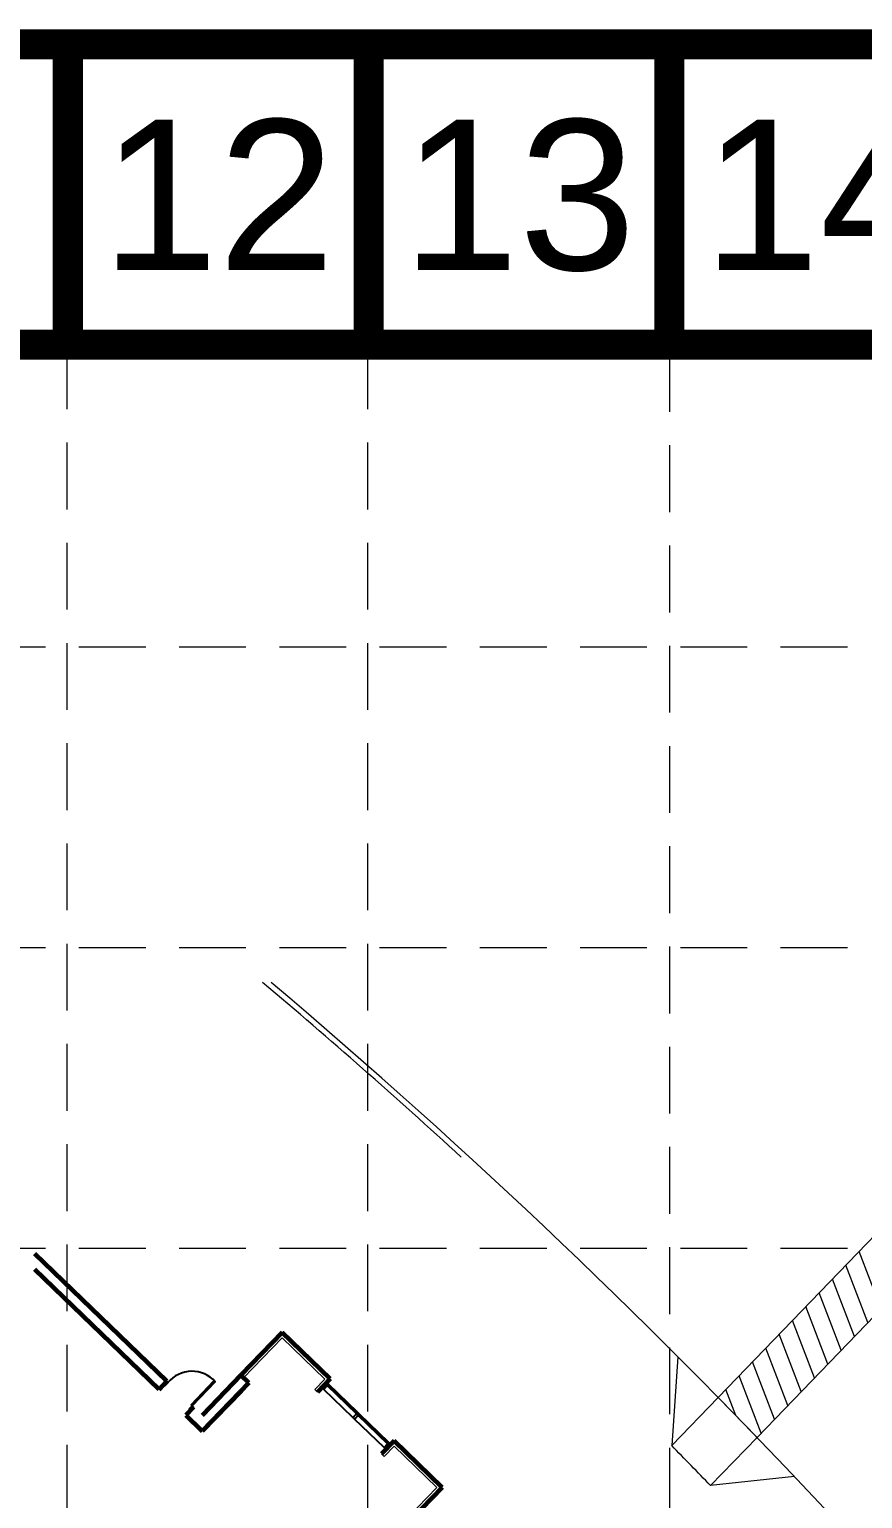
# Model space of a CAD drawing. Header units: feet. Extents: x 2597001 to 2598732, y 7017887 to 7019952.
# Drawn here: x 2597322.9 to 2597397.7, y 7018838 to 7018970 of the extents above; entities that cross this region are included whole.
import ezdxf
from ezdxf.enums import TextEntityAlignment as Align

# ---------------------------------------------------------------- set-up
doc = ezdxf.new("R2010")
doc.units = ezdxf.units.FT
doc.header["$LTSCALE"] = 30
doc.header["$MEASUREMENT"] = 0
doc.linetypes.add('HIDDEN', pattern=[0.375, 0.25, -0.125])
doc.layers.get('0').update_dxf_attribs({"linetype": 'CONTINUOUS'})
for name, color, linetype, lineweight in [('18358A-BASE-SITE$0$A-Sidewalk', 241, 'CONTINUOUS', 20), ('18358A-BASE-SITE$0$Curb', 1, 'CONTINUOUS', 9), ('18358A-BASE-SITE$0$DICKS-A-WALL-AGAP', 1, 'CONTINUOUS', 20), ('18358A-BASE-SITE$0$DICKS-A-WALL-SHELL-EXT', 1, 'CONTINUOUS', 60), ('18358A-BASE-SITE$0$DICKS-A-WALL-SHELL-INT', 1, 'CONTINUOUS', 60), ('18358A-BASE-SITE$0$PARK-STRIP', 5, 'CONTINUOUS', 0)]:
    doc.layers.add(name, color=color, linetype=linetype, lineweight=lineweight)
doc.layers.add('BASE', color=7, linetype='CONTINUOUS')
doc.layers.add('GRID', color=254, linetype='HIDDEN')
doc.styles.get("Standard").update_dxf_attribs({"font": 'ARIAL.TTF'})

msp = doc.modelspace()

# ---------------------------------------------------------------- hatches: boundary and pattern name
at = {"layer": '18358A-BASE-SITE$0$PARK-STRIP'}
h = msp.add_hatch(dxfattribs=at)
h.set_pattern_fill('ANSI31', scale=12.5, angle=66, style=0)
h.set_pattern_definition([(111.00003, (2597779.7072, 7017820.6232), (-1.4587191, -0.5599507), [])])
h.paths.add_polyline_path([(2597440.16, 7018884.4), (2597408.6, 7018884.4), (2597414.06, 7018883.04), (2597412.2, 7018875.61), (2597384.71, 7018847.13), (2597388.2, 7018843.55), (2597416.73, 7018873.1), (2597418.91, 7018881.83), (2597438.31, 7018876.99)])

# ---------------------------------------------------------------- linework, layer by layer
for p, q in [((2597349.57, 7018848.47), (2597349.14, 7018848.02)), ((2597349.31, 7018847.86), (2597349.59, 7018848.16)), ((2597349.57, 7018848.47), (2597349.58, 7018848.47)), ((2597349.57, 7018848.47), (2597349.57, 7018848.47)), ((2597349.58, 7018848.47), (2597349.58, 7018848.46)), ((2597349.58, 7018848.46), (2597349.59, 7018848.46)), ((2597349.58, 7018848.46), (2597349.58, 7018848.46)), ((2597349.59, 7018848.46), (2597349.59, 7018848.46)), ((2597349.59, 7018848.46), (2597349.74, 7018848.31)), ((2597349.59, 7018848.16), (2597349.6, 7018848.15)), ((2597352.28, 7018845.62), (2597349.6, 7018848.22)), ((2597349.6, 7018848.15), (2597349.63, 7018848.17)), ((2597352.34, 7018845.68), (2597349.65, 7018848.28)), ((2597349.72, 7018848.28), (2597349.7, 7018848.25)), ((2597349.71, 7018848.29), (2597349.74, 7018848.31)), ((2597349.71, 7018848.28), (2597349.72, 7018848.28)), ((2597349.14, 7018848.02), (2597349.15, 7018848.02)), ((2597349.14, 7018848.02), (2597349.14, 7018848.02)), ((2597349.14, 7018848.02), (2597349.14, 7018848.02)), ((2597349.15, 7018848.02), (2597349.15, 7018848.01)), ((2597349.15, 7018848.02), (2597349.15, 7018848.02)), ((2597349.15, 7018848.01), (2597349.16, 7018848.01)), ((2597349.15, 7018848.01), (2597349.15, 7018848.01)), ((2597349.16, 7018848.01), (2597349.31, 7018847.86)), ((2597351.93, 7018845.32), (2597352.22, 7018845.62)), ((2597352.08, 7018845.18), (2597352.37, 7018845.48)), ((2597352.22, 7018845.63), (2597352.23, 7018845.66)), ((2597352.22, 7018845.62), (2597352.22, 7018845.63)), ((2597352.34, 7018845.75), (2597352.3, 7018845.73)), ((2597352.34, 7018845.75), (2597352.37, 7018845.77)), ((2597352.34, 7018845.75), (2597352.34, 7018845.75)), ((2597352.52, 7018845.63), (2597352.37, 7018845.77)), ((2597352.37, 7018845.47), (2597352.38, 7018845.47)), ((2597355.07, 7018842.93), (2597352.38, 7018845.53)), ((2597352.38, 7018845.47), (2597352.41, 7018845.49)), ((2597355.13, 7018842.99), (2597352.43, 7018845.59)), ((2597352.5, 7018845.59), (2597352.48, 7018845.56)), ((2597352.49, 7018845.6), (2597352.52, 7018845.63)), ((2597352.49, 7018845.6), (2597352.5, 7018845.59)), ((2597352.08, 7018845.18), (2597351.93, 7018845.32)), ((2597354.72, 7018842.63), (2597355.01, 7018842.93)), ((2597355.32, 7018842.92), (2597354.89, 7018842.47)), ((2597355, 7018842.94), (2597355.02, 7018842.97)), ((2597355.01, 7018842.93), (2597355, 7018842.94)), ((2597355.12, 7018843.06), (2597355.09, 7018843.04)), ((2597355.13, 7018843.05), (2597355.12, 7018843.06)), ((2597355.13, 7018843.05), (2597355.16, 7018843.08)), ((2597355.31, 7018842.94), (2597355.16, 7018843.08)), ((2597355.31, 7018842.93), (2597355.31, 7018842.94)), ((2597355.31, 7018842.93), (2597355.31, 7018842.93)), ((2597355.32, 7018842.92), (2597355.32, 7018842.92)), ((2597355.32, 7018842.92), (2597355.32, 7018842.92)), ((2597354.87, 7018842.49), (2597354.72, 7018842.63)), ((2597354.87, 7018842.49), (2597354.87, 7018842.49)), ((2597354.88, 7018842.48), (2597354.87, 7018842.49)), ((2597354.88, 7018842.48), (2597354.88, 7018842.48)), ((2597354.88, 7018842.48), (2597354.88, 7018842.48)), ((2597354.89, 7018842.47), (2597354.88, 7018842.48)), ((2597354.89, 7018842.47), (2597354.89, 7018842.47)), ((2597354.89, 7018842.47), (2597354.89, 7018842.47))]:
    msp.add_line(p, q)
at = {"color": 9}
for p, q in [((2597349.16, 7018848.01), (2597349.46, 7018848.32)), ((2597349.17, 7018848.05), (2597349.46, 7018848.35)), ((2597349.17, 7018848.01), (2597349.45, 7018848.3)), ((2597349.44, 7018848.34), (2597349.2, 7018848.05)), ((2597349.31, 7018847.87), (2597349.59, 7018848.17)), ((2597349.45, 7018848.31), (2597349.47, 7018848.32)), ((2597349.45, 7018848.31), (2597349.47, 7018848.29)), ((2597349.45, 7018848.3), (2597349.47, 7018848.28)), ((2597349.46, 7018848.35), (2597349.52, 7018848.41)), ((2597349.48, 7018848.33), (2597349.46, 7018848.35)), ((2597349.46, 7018848.35), (2597349.48, 7018848.32)), ((2597349.47, 7018848.32), (2597349.46, 7018848.32)), ((2597349.46, 7018848.31), (2597349.46, 7018848.3)), ((2597349.47, 7018848.31), (2597349.46, 7018848.31)), ((2597349.46, 7018848.3), (2597349.47, 7018848.3)), ((2597349.48, 7018848.32), (2597349.47, 7018848.31)), ((2597349.47, 7018848.3), (2597349.48, 7018848.31)), ((2597349.47, 7018848.29), (2597349.48, 7018848.3)), ((2597349.48, 7018848.29), (2597349.47, 7018848.28)), ((2597349.49, 7018848.33), (2597349.48, 7018848.33)), ((2597349.48, 7018848.32), (2597349.5, 7018848.33)), ((2597349.49, 7018848.31), (2597349.48, 7018848.32)), ((2597349.48, 7018848.3), (2597349.49, 7018848.31)), ((2597349.48, 7018848.31), (2597349.48, 7018848.3)), ((2597349.52, 7018848.26), (2597349.48, 7018848.3)), ((2597349.51, 7018848.26), (2597349.48, 7018848.29)), ((2597349.5, 7018848.33), (2597349.49, 7018848.33)), ((2597349.51, 7018848.25), (2597349.51, 7018848.26)), ((2597349.51, 7018848.25), (2597349.54, 7018848.23)), ((2597349.51, 7018848.25), (2597349.51, 7018848.25)), ((2597349.51, 7018848.25), (2597349.51, 7018848.25)), ((2597349.52, 7018848.41), (2597349.54, 7018848.44)), ((2597349.55, 7018848.39), (2597349.52, 7018848.41)), ((2597349.52, 7018848.41), (2597349.54, 7018848.39)), ((2597349.52, 7018848.26), (2597349.53, 7018848.27)), ((2597349.52, 7018848.26), (2597349.54, 7018848.24)), ((2597349.52, 7018848.26), (2597349.53, 7018848.26)), ((2597349.54, 7018848.39), (2597349.53, 7018848.38)), ((2597349.53, 7018848.38), (2597349.54, 7018848.38)), ((2597349.59, 7018848.34), (2597349.53, 7018848.28)), ((2597349.59, 7018848.33), (2597349.53, 7018848.27)), ((2597349.53, 7018848.28), (2597349.53, 7018848.27)), ((2597349.53, 7018848.27), (2597349.53, 7018848.26)), ((2597349.54, 7018848.44), (2597349.55, 7018848.43)), ((2597349.54, 7018848.38), (2597349.55, 7018848.39)), ((2597349.54, 7018848.24), (2597349.55, 7018848.25)), ((2597349.54, 7018848.22), (2597349.55, 7018848.23)), ((2597349.54, 7018848.22), (2597349.54, 7018848.23)), ((2597349.54, 7018848.22), (2597349.54, 7018848.22)), ((2597349.55, 7018848.44), (2597349.57, 7018848.47)), ((2597349.55, 7018848.44), (2597349.55, 7018848.44)), ((2597349.55, 7018848.43), (2597349.55, 7018848.44)), ((2597349.55, 7018848.41), (2597349.56, 7018848.43)), ((2597349.56, 7018848.42), (2597349.55, 7018848.41)), ((2597349.56, 7018848.41), (2597349.55, 7018848.39)), ((2597349.55, 7018848.41), (2597349.55, 7018848.41)), ((2597349.55, 7018848.39), (2597349.56, 7018848.38)), ((2597349.56, 7018848.25), (2597349.55, 7018848.25)), ((2597349.56, 7018848.24), (2597349.55, 7018848.24)), ((2597349.55, 7018848.24), (2597349.59, 7018848.19)), ((2597349.55, 7018848.24), (2597349.55, 7018848.24)), ((2597349.55, 7018848.23), (2597349.58, 7018848.2)), ((2597349.56, 7018848.46), (2597349.57, 7018848.45)), ((2597349.56, 7018848.43), (2597349.59, 7018848.46)), ((2597349.57, 7018848.42), (2597349.56, 7018848.43)), ((2597349.56, 7018848.43), (2597349.57, 7018848.42)), ((2597349.56, 7018848.42), (2597349.58, 7018848.4)), ((2597349.56, 7018848.41), (2597349.56, 7018848.41)), ((2597349.56, 7018848.41), (2597349.56, 7018848.41)), ((2597349.57, 7018848.41), (2597349.56, 7018848.41)), ((2597349.56, 7018848.39), (2597349.57, 7018848.41)), ((2597349.58, 7018848.4), (2597349.56, 7018848.39)), ((2597349.56, 7018848.39), (2597349.56, 7018848.39)), ((2597349.56, 7018848.38), (2597349.56, 7018848.39)), ((2597349.56, 7018848.39), (2597349.68, 7018848.28)), ((2597349.62, 7018848.31), (2597349.56, 7018848.24)), ((2597349.62, 7018848.31), (2597349.56, 7018848.25)), ((2597349.58, 7018848.22), (2597349.56, 7018848.24)), ((2597349.57, 7018848.47), (2597349.57, 7018848.46)), ((2597349.57, 7018848.46), (2597349.57, 7018848.45)), ((2597349.57, 7018848.46), (2597349.57, 7018848.46)), ((2597349.57, 7018848.46), (2597349.58, 7018848.46)), ((2597349.57, 7018848.45), (2597349.58, 7018848.45)), ((2597349.57, 7018848.45), (2597349.58, 7018848.45)), ((2597349.57, 7018848.45), (2597349.57, 7018848.45)), ((2597349.57, 7018848.45), (2597349.57, 7018848.45)), ((2597349.57, 7018848.43), (2597349.59, 7018848.45)), ((2597349.57, 7018848.41), (2597349.59, 7018848.43)), ((2597349.57, 7018848.43), (2597349.59, 7018848.43)), ((2597349.57, 7018848.43), (2597349.57, 7018848.43)), ((2597349.58, 7018848.42), (2597349.57, 7018848.42)), ((2597349.57, 7018848.42), (2597349.58, 7018848.42)), ((2597349.57, 7018848.41), (2597349.59, 7018848.4)), ((2597349.57, 7018848.39), (2597349.59, 7018848.4)), ((2597349.61, 7018848.36), (2597349.57, 7018848.39)), ((2597349.58, 7018848.31), (2597349.57, 7018848.29)), ((2597349.57, 7018848.29), (2597349.58, 7018848.29)), ((2597349.58, 7018848.2), (2597349.57, 7018848.19)), ((2597349.59, 7018848.17), (2597349.57, 7018848.19)), ((2597349.58, 7018848.46), (2597349.58, 7018848.45)), ((2597349.58, 7018848.45), (2597349.58, 7018848.45)), ((2597349.58, 7018848.45), (2597349.58, 7018848.45)), ((2597349.58, 7018848.45), (2597349.58, 7018848.44)), ((2597349.58, 7018848.45), (2597349.59, 7018848.45)), ((2597349.58, 7018848.45), (2597349.58, 7018848.45)), ((2597349.6, 7018848.33), (2597349.58, 7018848.31)), ((2597349.59, 7018848.33), (2597349.58, 7018848.31)), ((2597349.58, 7018848.31), (2597349.58, 7018848.3)), ((2597349.59, 7018848.3), (2597349.58, 7018848.3)), ((2597349.6, 7018848.3), (2597349.58, 7018848.29)), ((2597349.58, 7018848.22), (2597349.58, 7018848.22)), ((2597349.59, 7018848.17), (2597349.58, 7018848.19)), ((2597349.58, 7018848.19), (2597349.59, 7018848.19)), ((2597349.59, 7018848.45), (2597349.73, 7018848.31)), ((2597349.59, 7018848.43), (2597349.59, 7018848.43)), ((2597349.59, 7018848.43), (2597349.59, 7018848.43)), ((2597349.6, 7018848.36), (2597349.59, 7018848.34)), ((2597349.59, 7018848.34), (2597349.6, 7018848.33)), ((2597349.59, 7018848.34), (2597349.6, 7018848.33)), ((2597349.59, 7018848.33), (2597349.59, 7018848.33)), ((2597349.59, 7018848.32), (2597349.59, 7018848.31)), ((2597349.59, 7018848.31), (2597349.59, 7018848.32)), ((2597349.6, 7018848.32), (2597349.59, 7018848.31)), ((2597349.61, 7018848.32), (2597349.59, 7018848.3)), ((2597349.59, 7018848.31), (2597349.6, 7018848.31)), ((2597349.59, 7018848.31), (2597349.59, 7018848.31)), ((2597349.59, 7018848.26), (2597349.61, 7018848.28)), ((2597349.59, 7018848.21), (2597349.66, 7018848.28)), ((2597349.59, 7018848.26), (2597349.59, 7018848.27)), ((2597349.59, 7018848.21), (2597349.59, 7018848.21)), ((2597349.6, 7018848.19), (2597349.59, 7018848.2)), ((2597349.59, 7018848.19), (2597349.59, 7018848.19)), ((2597349.59, 7018848.19), (2597349.59, 7018848.19)), ((2597349.59, 7018848.19), (2597349.6, 7018848.19)), ((2597349.59, 7018848.18), (2597349.59, 7018848.19)), ((2597349.59, 7018848.16), (2597349.61, 7018848.18)), ((2597349.59, 7018848.18), (2597349.6, 7018848.18)), ((2597349.59, 7018848.17), (2597349.6, 7018848.18)), ((2597349.59, 7018848.16), (2597349.61, 7018848.18)), ((2597349.6, 7018848.36), (2597349.6, 7018848.36)), ((2597349.64, 7018848.32), (2597349.6, 7018848.36)), ((2597349.6, 7018848.33), (2597349.6, 7018848.32)), ((2597349.6, 7018848.32), (2597349.61, 7018848.32)), ((2597349.61, 7018848.31), (2597349.6, 7018848.32)), ((2597349.6, 7018848.32), (2597349.6, 7018848.32)), ((2597349.6, 7018848.32), (2597349.6, 7018848.32)), ((2597349.6, 7018848.31), (2597349.61, 7018848.31)), ((2597349.6, 7018848.31), (2597349.6, 7018848.31)), ((2597349.6, 7018848.31), (2597349.6, 7018848.31)), ((2597349.61, 7018848.31), (2597349.6, 7018848.3)), ((2597349.61, 7018848.28), (2597349.6, 7018848.29)), ((2597349.63, 7018848.18), (2597349.6, 7018848.21)), ((2597349.61, 7018848.18), (2597349.6, 7018848.19)), ((2597349.6, 7018848.18), (2597349.6, 7018848.19)), ((2597349.6, 7018848.18), (2597349.6, 7018848.18)), ((2597349.6, 7018848.18), (2597349.6, 7018848.18)), ((2597349.6, 7018848.18), (2597349.61, 7018848.18)), ((2597349.61, 7018848.36), (2597349.64, 7018848.33)), ((2597349.61, 7018848.36), (2597349.61, 7018848.36)), ((2597349.61, 7018848.34), (2597349.61, 7018848.34)), ((2597349.61, 7018848.34), (2597349.61, 7018848.34)), ((2597349.61, 7018848.33), (2597349.61, 7018848.34)), ((2597349.61, 7018848.33), (2597349.61, 7018848.33)), ((2597349.61, 7018848.32), (2597349.62, 7018848.31)), ((2597349.61, 7018848.32), (2597349.62, 7018848.31)), ((2597349.61, 7018848.31), (2597349.62, 7018848.31)), ((2597349.61, 7018848.23), (2597349.64, 7018848.26)), ((2597352.3, 7018845.64), (2597349.61, 7018848.23)), ((2597349.64, 7018848.2), (2597349.61, 7018848.23)), ((2597349.61, 7018848.19), (2597349.61, 7018848.19)), ((2597349.62, 7018848.19), (2597349.61, 7018848.19)), ((2597349.62, 7018848.18), (2597349.61, 7018848.19)), ((2597349.62, 7018848.33), (2597349.62, 7018848.33)), ((2597349.62, 7018848.33), (2597349.62, 7018848.33)), ((2597349.62, 7018848.32), (2597349.62, 7018848.33)), ((2597349.62, 7018848.31), (2597349.64, 7018848.32)), ((2597349.62, 7018848.32), (2597349.62, 7018848.32)), ((2597349.65, 7018848.29), (2597349.62, 7018848.31)), ((2597349.62, 7018848.18), (2597349.62, 7018848.18)), ((2597349.64, 7018848.33), (2597349.64, 7018848.33)), ((2597349.64, 7018848.33), (2597349.68, 7018848.29)), ((2597352.32, 7018845.67), (2597349.64, 7018848.26)), ((2597349.64, 7018848.26), (2597349.67, 7018848.23)), ((2597349.67, 7018848.23), (2597349.64, 7018848.2)), ((2597349.64, 7018848.2), (2597349.64, 7018848.2)), ((2597349.65, 7018848.29), (2597349.65, 7018848.29)), ((2597349.66, 7018848.28), (2597349.66, 7018848.29)), ((2597349.69, 7018848.24), (2597349.66, 7018848.27)), ((2597349.68, 7018848.28), (2597349.67, 7018848.29)), ((2597349.69, 7018848.3), (2597349.68, 7018848.28)), ((2597349.68, 7018848.29), (2597349.69, 7018848.3)), ((2597349.68, 7018848.29), (2597349.68, 7018848.29)), ((2597349.68, 7018848.29), (2597349.69, 7018848.28)), ((2597349.69, 7018848.29), (2597349.68, 7018848.29)), ((2597349.69, 7018848.28), (2597349.68, 7018848.28)), ((2597349.69, 7018848.28), (2597349.68, 7018848.27)), ((2597349.7, 7018848.26), (2597349.68, 7018848.27)), ((2597349.68, 7018848.27), (2597349.68, 7018848.27)), ((2597349.69, 7018848.26), (2597349.68, 7018848.27)), ((2597349.69, 7018848.26), (2597349.68, 7018848.26)), ((2597349.7, 7018848.29), (2597349.69, 7018848.3)), ((2597349.7, 7018848.28), (2597349.69, 7018848.3)), ((2597349.69, 7018848.29), (2597349.69, 7018848.28)), ((2597349.69, 7018848.28), (2597349.69, 7018848.28)), ((2597349.69, 7018848.28), (2597349.69, 7018848.28)), ((2597349.7, 7018848.28), (2597349.69, 7018848.27)), ((2597349.69, 7018848.27), (2597349.7, 7018848.27)), ((2597349.69, 7018848.26), (2597349.69, 7018848.26)), ((2597349.7, 7018848.29), (2597349.71, 7018848.31)), ((2597349.7, 7018848.29), (2597349.71, 7018848.3)), ((2597349.7, 7018848.29), (2597349.71, 7018848.28)), ((2597349.71, 7018848.28), (2597349.7, 7018848.26)), ((2597349.7, 7018848.27), (2597349.71, 7018848.28)), ((2597349.71, 7018848.31), (2597349.71, 7018848.31)), ((2597349.71, 7018848.31), (2597349.72, 7018848.31)), ((2597349.71, 7018848.29), (2597349.72, 7018848.31)), ((2597349.71, 7018848.29), (2597349.73, 7018848.31)), ((2597349.71, 7018848.3), (2597349.71, 7018848.29)), ((2597349.71, 7018848.29), (2597349.71, 7018848.29)), ((2597349.71, 7018848.29), (2597349.71, 7018848.29)), ((2597352.37, 7018845.77), (2597349.74, 7018848.31)), ((2597349.14, 7018848.02), (2597349.17, 7018848.05)), ((2597349.14, 7018848.02), (2597349.15, 7018848.02)), ((2597349.15, 7018848.03), (2597349.16, 7018848.02)), ((2597349.15, 7018848.03), (2597349.15, 7018848.03)), ((2597349.15, 7018848.03), (2597349.16, 7018848.03)), ((2597349.15, 7018848.02), (2597349.16, 7018848.02)), ((2597349.15, 7018848.02), (2597349.15, 7018848.02)), ((2597349.16, 7018848.03), (2597349.16, 7018848.02)), ((2597349.16, 7018848.03), (2597349.16, 7018848.03)), ((2597349.16, 7018848.02), (2597349.16, 7018848.01)), ((2597349.16, 7018848.02), (2597349.16, 7018848.02)), ((2597349.16, 7018848.02), (2597349.16, 7018848.02)), ((2597349.16, 7018848.02), (2597349.17, 7018848.02)), ((2597349.16, 7018848.02), (2597349.16, 7018848.01)), ((2597349.16, 7018848.01), (2597349.16, 7018848.01)), ((2597349.18, 7018848.05), (2597349.17, 7018848.05)), ((2597349.17, 7018848.05), (2597349.18, 7018848.05)), ((2597349.17, 7018848.02), (2597349.17, 7018848.02)), ((2597349.17, 7018848.01), (2597349.31, 7018847.87)), ((2597349.18, 7018848.05), (2597349.18, 7018848.05)), ((2597351.93, 7018845.32), (2597349.31, 7018847.86)), ((2597351.95, 7018845.33), (2597352.23, 7018845.62)), ((2597352.09, 7018845.19), (2597352.37, 7018845.48)), ((2597352.22, 7018845.62), (2597352.24, 7018845.64)), ((2597352.22, 7018845.62), (2597352.24, 7018845.64)), ((2597352.23, 7018845.62), (2597352.24, 7018845.63)), ((2597352.23, 7018845.62), (2597352.25, 7018845.61)), ((2597352.23, 7018845.62), (2597352.25, 7018845.6)), ((2597352.24, 7018845.66), (2597352.27, 7018845.63)), ((2597352.24, 7018845.65), (2597352.24, 7018845.65)), ((2597352.24, 7018845.63), (2597352.24, 7018845.64)), ((2597352.25, 7018845.64), (2597352.24, 7018845.64)), ((2597352.24, 7018845.64), (2597352.25, 7018845.63)), ((2597352.25, 7018845.62), (2597352.24, 7018845.63)), ((2597352.24, 7018845.62), (2597352.24, 7018845.63)), ((2597352.24, 7018845.62), (2597352.24, 7018845.62)), ((2597352.24, 7018845.62), (2597352.25, 7018845.61)), ((2597352.26, 7018845.64), (2597352.25, 7018845.65)), ((2597352.25, 7018845.64), (2597352.26, 7018845.64)), ((2597352.25, 7018845.62), (2597352.25, 7018845.63)), ((2597352.25, 7018845.61), (2597352.26, 7018845.62)), ((2597352.25, 7018845.62), (2597352.26, 7018845.62)), ((2597352.25, 7018845.62), (2597352.25, 7018845.62)), ((2597352.25, 7018845.61), (2597352.25, 7018845.62)), ((2597352.26, 7018845.61), (2597352.25, 7018845.6)), ((2597352.3, 7018845.58), (2597352.26, 7018845.62)), ((2597352.26, 7018845.62), (2597352.26, 7018845.62)), ((2597352.29, 7018845.58), (2597352.26, 7018845.61)), ((2597352.27, 7018845.67), (2597352.29, 7018845.7)), ((2597352.27, 7018845.62), (2597352.34, 7018845.69)), ((2597352.3, 7018845.64), (2597352.27, 7018845.67)), ((2597352.27, 7018845.62), (2597352.27, 7018845.62)), ((2597352.29, 7018845.61), (2597352.28, 7018845.61)), ((2597352.29, 7018845.7), (2597352.32, 7018845.67)), ((2597352.29, 7018845.61), (2597352.31, 7018845.59)), ((2597352.29, 7018845.57), (2597352.29, 7018845.58)), ((2597352.29, 7018845.57), (2597352.29, 7018845.57)), ((2597352.29, 7018845.57), (2597352.29, 7018845.57)), ((2597352.32, 7018845.54), (2597352.29, 7018845.57)), ((2597352.3, 7018845.72), (2597352.34, 7018845.69)), ((2597352.32, 7018845.67), (2597352.3, 7018845.64)), ((2597352.3, 7018845.64), (2597352.3, 7018845.64)), ((2597352.3, 7018845.58), (2597352.31, 7018845.58)), ((2597352.3, 7018845.57), (2597352.31, 7018845.58)), ((2597352.32, 7018845.56), (2597352.3, 7018845.57)), ((2597352.37, 7018845.66), (2597352.31, 7018845.59)), ((2597352.37, 7018845.65), (2597352.31, 7018845.59)), ((2597352.31, 7018845.59), (2597352.31, 7018845.58)), ((2597352.31, 7018845.59), (2597352.31, 7018845.58)), ((2597352.34, 7018845.75), (2597352.32, 7018845.73)), ((2597352.32, 7018845.73), (2597352.33, 7018845.72)), ((2597352.32, 7018845.71), (2597352.32, 7018845.72)), ((2597352.33, 7018845.71), (2597352.32, 7018845.72)), ((2597352.32, 7018845.72), (2597352.32, 7018845.72)), ((2597352.32, 7018845.63), (2597352.34, 7018845.64)), ((2597352.32, 7018845.63), (2597352.33, 7018845.62)), ((2597352.32, 7018845.56), (2597352.33, 7018845.56)), ((2597352.32, 7018845.54), (2597352.32, 7018845.54)), ((2597352.32, 7018845.54), (2597352.33, 7018845.54)), ((2597352.32, 7018845.54), (2597352.32, 7018845.54)), ((2597352.33, 7018845.73), (2597352.34, 7018845.74)), ((2597352.33, 7018845.72), (2597352.33, 7018845.73)), ((2597352.34, 7018845.73), (2597352.33, 7018845.72)), ((2597352.34, 7018845.72), (2597352.33, 7018845.72)), ((2597352.33, 7018845.71), (2597352.33, 7018845.71)), ((2597352.34, 7018845.57), (2597352.33, 7018845.56)), ((2597352.33, 7018845.55), (2597352.33, 7018845.56)), ((2597352.34, 7018845.56), (2597352.33, 7018845.56)), ((2597352.33, 7018845.55), (2597352.37, 7018845.51)), ((2597352.33, 7018845.54), (2597352.36, 7018845.51)), ((2597352.34, 7018845.75), (2597352.35, 7018845.74)), ((2597352.35, 7018845.73), (2597352.34, 7018845.74)), ((2597352.34, 7018845.73), (2597352.36, 7018845.72)), ((2597352.35, 7018845.72), (2597352.34, 7018845.73)), ((2597352.34, 7018845.73), (2597352.34, 7018845.72)), ((2597352.36, 7018845.72), (2597352.34, 7018845.71)), ((2597352.34, 7018845.72), (2597352.34, 7018845.71)), ((2597352.35, 7018845.71), (2597352.34, 7018845.72)), ((2597352.34, 7018845.72), (2597352.34, 7018845.72)), ((2597352.46, 7018845.6), (2597352.34, 7018845.71)), ((2597352.34, 7018845.71), (2597352.35, 7018845.7)), ((2597352.34, 7018845.69), (2597352.35, 7018845.7)), ((2597352.34, 7018845.64), (2597352.35, 7018845.64)), ((2597352.4, 7018845.62), (2597352.34, 7018845.57)), ((2597352.4, 7018845.62), (2597352.34, 7018845.56)), ((2597352.36, 7018845.54), (2597352.34, 7018845.56)), ((2597352.35, 7018845.75), (2597352.37, 7018845.76)), ((2597352.35, 7018845.74), (2597352.35, 7018845.75)), ((2597352.35, 7018845.74), (2597352.37, 7018845.75)), ((2597352.35, 7018845.73), (2597352.37, 7018845.74)), ((2597352.35, 7018845.73), (2597352.36, 7018845.74)), ((2597352.36, 7018845.74), (2597352.35, 7018845.74)), ((2597352.35, 7018845.73), (2597352.36, 7018845.72)), ((2597352.35, 7018845.71), (2597352.36, 7018845.72)), ((2597352.35, 7018845.72), (2597352.35, 7018845.72)), ((2597352.35, 7018845.72), (2597352.35, 7018845.71)), ((2597352.39, 7018845.67), (2597352.35, 7018845.71)), ((2597352.35, 7018845.68), (2597352.37, 7018845.66)), ((2597352.35, 7018845.68), (2597352.35, 7018845.68)), ((2597352.36, 7018845.63), (2597352.35, 7018845.61)), ((2597352.36, 7018845.61), (2597352.35, 7018845.61)), ((2597352.36, 7018845.51), (2597352.35, 7018845.5)), ((2597352.37, 7018845.48), (2597352.35, 7018845.5)), ((2597352.37, 7018845.64), (2597352.36, 7018845.63)), ((2597352.38, 7018845.64), (2597352.36, 7018845.63)), ((2597352.36, 7018845.63), (2597352.36, 7018845.61)), ((2597352.37, 7018845.62), (2597352.36, 7018845.61)), ((2597352.38, 7018845.61), (2597352.36, 7018845.61)), ((2597352.36, 7018845.54), (2597352.36, 7018845.53)), ((2597352.36, 7018845.5), (2597352.37, 7018845.51)), ((2597352.37, 7018845.48), (2597352.36, 7018845.5)), ((2597352.51, 7018845.63), (2597352.37, 7018845.76)), ((2597352.37, 7018845.74), (2597352.37, 7018845.75)), ((2597352.37, 7018845.74), (2597352.37, 7018845.74)), ((2597352.37, 7018845.66), (2597352.38, 7018845.67)), ((2597352.38, 7018845.64), (2597352.37, 7018845.66)), ((2597352.38, 7018845.64), (2597352.37, 7018845.66)), ((2597352.37, 7018845.64), (2597352.37, 7018845.65)), ((2597352.38, 7018845.63), (2597352.37, 7018845.64)), ((2597352.37, 7018845.64), (2597352.38, 7018845.63)), ((2597352.39, 7018845.63), (2597352.37, 7018845.62)), ((2597352.37, 7018845.62), (2597352.37, 7018845.63)), ((2597352.37, 7018845.63), (2597352.37, 7018845.63)), ((2597352.37, 7018845.63), (2597352.37, 7018845.63)), ((2597352.37, 7018845.63), (2597352.38, 7018845.63)), ((2597352.38, 7018845.62), (2597352.37, 7018845.62)), ((2597352.37, 7018845.53), (2597352.44, 7018845.6)), ((2597352.37, 7018845.58), (2597352.39, 7018845.59)), ((2597352.37, 7018845.58), (2597352.37, 7018845.58)), ((2597352.37, 7018845.53), (2597352.37, 7018845.52)), ((2597352.38, 7018845.51), (2597352.37, 7018845.52)), ((2597352.37, 7018845.5), (2597352.38, 7018845.51)), ((2597352.37, 7018845.51), (2597352.37, 7018845.5)), ((2597352.37, 7018845.5), (2597352.37, 7018845.51)), ((2597352.37, 7018845.48), (2597352.38, 7018845.5)), ((2597352.37, 7018845.5), (2597352.38, 7018845.5)), ((2597352.37, 7018845.5), (2597352.38, 7018845.49)), ((2597352.37, 7018845.5), (2597352.37, 7018845.5)), ((2597352.37, 7018845.5), (2597352.38, 7018845.5)), ((2597352.37, 7018845.47), (2597352.39, 7018845.49)), ((2597352.37, 7018845.48), (2597352.39, 7018845.49)), ((2597352.38, 7018845.67), (2597352.42, 7018845.64)), ((2597352.38, 7018845.65), (2597352.39, 7018845.66)), ((2597352.39, 7018845.65), (2597352.38, 7018845.65)), ((2597352.39, 7018845.64), (2597352.38, 7018845.63)), ((2597352.38, 7018845.63), (2597352.38, 7018845.64)), ((2597352.39, 7018845.63), (2597352.38, 7018845.61)), ((2597352.38, 7018845.63), (2597352.38, 7018845.63)), ((2597352.38, 7018845.63), (2597352.38, 7018845.63)), ((2597352.38, 7018845.63), (2597352.38, 7018845.63)), ((2597352.38, 7018845.63), (2597352.38, 7018845.62)), ((2597352.39, 7018845.59), (2597352.38, 7018845.6)), ((2597352.41, 7018845.5), (2597352.38, 7018845.53)), ((2597352.38, 7018845.5), (2597352.39, 7018845.49)), ((2597352.38, 7018845.49), (2597352.38, 7018845.5)), ((2597352.39, 7018845.49), (2597352.38, 7018845.5)), ((2597352.39, 7018845.67), (2597352.39, 7018845.68)), ((2597352.42, 7018845.64), (2597352.39, 7018845.68)), ((2597352.39, 7018845.65), (2597352.39, 7018845.66)), ((2597352.39, 7018845.65), (2597352.39, 7018845.65)), ((2597352.4, 7018845.62), (2597352.39, 7018845.64)), ((2597352.4, 7018845.62), (2597352.39, 7018845.63)), ((2597352.4, 7018845.62), (2597352.39, 7018845.63)), ((2597352.39, 7018845.55), (2597352.42, 7018845.58)), ((2597355.08, 7018842.95), (2597352.39, 7018845.55)), ((2597352.42, 7018845.52), (2597352.39, 7018845.55)), ((2597352.39, 7018845.5), (2597352.39, 7018845.51)), ((2597352.4, 7018845.5), (2597352.39, 7018845.51)), ((2597352.39, 7018845.51), (2597352.39, 7018845.51)), ((2597352.4, 7018845.64), (2597352.4, 7018845.64)), ((2597352.4, 7018845.64), (2597352.4, 7018845.64)), ((2597352.4, 7018845.64), (2597352.4, 7018845.64)), ((2597352.4, 7018845.64), (2597352.4, 7018845.64)), ((2597352.42, 7018845.64), (2597352.4, 7018845.62)), ((2597352.43, 7018845.6), (2597352.4, 7018845.62)), ((2597352.4, 7018845.5), (2597352.4, 7018845.5)), ((2597352.42, 7018845.64), (2597352.45, 7018845.61)), ((2597352.42, 7018845.64), (2597352.42, 7018845.64)), ((2597352.42, 7018845.64), (2597352.42, 7018845.64)), ((2597355.11, 7018842.98), (2597352.42, 7018845.58)), ((2597352.42, 7018845.58), (2597352.45, 7018845.55)), ((2597352.45, 7018845.55), (2597352.42, 7018845.52)), ((2597352.42, 7018845.52), (2597352.42, 7018845.52)), ((2597352.43, 7018845.6), (2597352.43, 7018845.61)), ((2597352.44, 7018845.6), (2597352.44, 7018845.6)), ((2597352.47, 7018845.56), (2597352.44, 7018845.59)), ((2597352.45, 7018845.61), (2597352.47, 7018845.62)), ((2597352.46, 7018845.59), (2597352.45, 7018845.6)), ((2597352.47, 7018845.61), (2597352.46, 7018845.6)), ((2597352.47, 7018845.6), (2597352.46, 7018845.59)), ((2597352.47, 7018845.6), (2597352.46, 7018845.6)), ((2597352.47, 7018845.6), (2597352.46, 7018845.59)), ((2597352.46, 7018845.6), (2597352.47, 7018845.6)), ((2597352.46, 7018845.6), (2597352.46, 7018845.6)), ((2597352.48, 7018845.58), (2597352.46, 7018845.59)), ((2597352.47, 7018845.57), (2597352.46, 7018845.58)), ((2597352.47, 7018845.58), (2597352.46, 7018845.58)), ((2597352.46, 7018845.58), (2597352.46, 7018845.58)), ((2597352.48, 7018845.61), (2597352.47, 7018845.62)), ((2597352.48, 7018845.6), (2597352.47, 7018845.61)), ((2597352.48, 7018845.6), (2597352.47, 7018845.59)), ((2597352.47, 7018845.6), (2597352.47, 7018845.6)), ((2597352.47, 7018845.6), (2597352.47, 7018845.59)), ((2597352.47, 7018845.6), (2597352.47, 7018845.59)), ((2597352.47, 7018845.59), (2597352.48, 7018845.58)), ((2597352.47, 7018845.57), (2597352.47, 7018845.57)), ((2597352.48, 7018845.61), (2597352.49, 7018845.62)), ((2597352.48, 7018845.61), (2597352.49, 7018845.6)), ((2597352.48, 7018845.61), (2597352.49, 7018845.61)), ((2597352.48, 7018845.58), (2597352.49, 7018845.6)), ((2597352.49, 7018845.6), (2597352.48, 7018845.58)), ((2597352.49, 7018845.61), (2597352.51, 7018845.63)), ((2597352.49, 7018845.61), (2597352.5, 7018845.63)), ((2597352.49, 7018845.63), (2597352.5, 7018845.63)), ((2597352.49, 7018845.62), (2597352.49, 7018845.63)), ((2597352.49, 7018845.61), (2597352.49, 7018845.61)), ((2597352.49, 7018845.6), (2597352.49, 7018845.61)), ((2597352.49, 7018845.61), (2597352.49, 7018845.61)), ((2597355.16, 7018843.08), (2597352.52, 7018845.63)), ((2597352.09, 7018845.19), (2597351.95, 7018845.33)), ((2597354.72, 7018842.63), (2597352.08, 7018845.18)), ((2597354.73, 7018842.64), (2597355.01, 7018842.93)), ((2597355.01, 7018842.93), (2597355.03, 7018842.95)), ((2597355.01, 7018842.93), (2597355.03, 7018842.95)), ((2597355.01, 7018842.93), (2597355.04, 7018842.91)), ((2597355.02, 7018842.93), (2597355.03, 7018842.94)), ((2597355.02, 7018842.93), (2597355.04, 7018842.91)), ((2597355.03, 7018842.97), (2597355.06, 7018842.94)), ((2597355.03, 7018842.96), (2597355.03, 7018842.96)), ((2597355.04, 7018842.95), (2597355.03, 7018842.96)), ((2597355.03, 7018842.95), (2597355.04, 7018842.94)), ((2597355.04, 7018842.94), (2597355.03, 7018842.95)), ((2597355.03, 7018842.94), (2597355.03, 7018842.95)), ((2597355.03, 7018842.93), (2597355.03, 7018842.94)), ((2597355.03, 7018842.93), (2597355.03, 7018842.94)), ((2597355.03, 7018842.93), (2597355.04, 7018842.94)), ((2597355.03, 7018842.93), (2597355.04, 7018842.92)), ((2597355.03, 7018842.93), (2597355.03, 7018842.93)), ((2597355.04, 7018842.94), (2597355.04, 7018842.95)), ((2597355.04, 7018842.93), (2597355.05, 7018842.93)), ((2597355.04, 7018842.92), (2597355.04, 7018842.93)), ((2597355.04, 7018842.93), (2597355.04, 7018842.93)), ((2597355.04, 7018842.93), (2597355.04, 7018842.93)), ((2597355.09, 7018842.89), (2597355.04, 7018842.93)), ((2597355.04, 7018842.91), (2597355.04, 7018842.93)), ((2597355.05, 7018842.92), (2597355.04, 7018842.91)), ((2597355.05, 7018842.98), (2597355.08, 7018843.01)), ((2597355.08, 7018842.95), (2597355.05, 7018842.98)), ((2597355.08, 7018842.89), (2597355.05, 7018842.92)), ((2597355.06, 7018842.92), (2597355.13, 7018843)), ((2597355.06, 7018842.93), (2597355.06, 7018842.93)), ((2597355.07, 7018842.92), (2597355.07, 7018842.92)), ((2597355.07, 7018842.92), (2597355.09, 7018842.9)), ((2597355.07, 7018842.88), (2597355.08, 7018842.89)), ((2597355.08, 7018842.88), (2597355.07, 7018842.88)), ((2597355.08, 7018843.01), (2597355.11, 7018842.98)), ((2597355.11, 7018842.98), (2597355.08, 7018842.95)), ((2597355.08, 7018842.95), (2597355.08, 7018842.95)), ((2597355.11, 7018842.85), (2597355.08, 7018842.88)), ((2597355.08, 7018842.88), (2597355.08, 7018842.88)), ((2597355.09, 7018843.03), (2597355.12, 7018843)), ((2597355.1, 7018842.9), (2597355.09, 7018842.89)), ((2597355.09, 7018842.88), (2597355.1, 7018842.89)), ((2597355.09, 7018842.89), (2597355.09, 7018842.89)), ((2597355.11, 7018842.86), (2597355.09, 7018842.88)), ((2597355.1, 7018843.03), (2597355.1, 7018843.03)), ((2597355.11, 7018843.02), (2597355.1, 7018843.03)), ((2597355.16, 7018842.96), (2597355.1, 7018842.9)), ((2597355.16, 7018842.96), (2597355.1, 7018842.9)), ((2597355.1, 7018842.9), (2597355.1, 7018842.89)), ((2597355.1, 7018842.85), (2597355.11, 7018842.85)), ((2597355.11, 7018842.85), (2597355.1, 7018842.85)), ((2597355.13, 7018843.05), (2597355.11, 7018843.04)), ((2597355.11, 7018843.04), (2597355.13, 7018843.05)), ((2597355.11, 7018843.04), (2597355.12, 7018843.02)), ((2597355.12, 7018843.03), (2597355.11, 7018843.04)), ((2597355.11, 7018843.02), (2597355.11, 7018843.03)), ((2597355.11, 7018843.02), (2597355.11, 7018843.02)), ((2597355.11, 7018842.93), (2597355.13, 7018842.95)), ((2597355.11, 7018842.93), (2597355.12, 7018842.93)), ((2597355.11, 7018842.86), (2597355.12, 7018842.87)), ((2597355.11, 7018842.86), (2597355.12, 7018842.87)), ((2597355.11, 7018842.86), (2597355.16, 7018842.82)), ((2597355.11, 7018842.85), (2597355.15, 7018842.82)), ((2597355.11, 7018842.85), (2597355.11, 7018842.85)), ((2597355.13, 7018843.04), (2597355.12, 7018843.03)), ((2597355.13, 7018843.03), (2597355.12, 7018843.03)), ((2597355.13, 7018843.03), (2597355.12, 7018843.03)), ((2597355.13, 7018843.03), (2597355.12, 7018843.02)), ((2597355.13, 7018842.87), (2597355.12, 7018842.87)), ((2597355.13, 7018842.87), (2597355.12, 7018842.87)), ((2597355.14, 7018843.04), (2597355.13, 7018843.05)), ((2597355.13, 7018843.05), (2597355.14, 7018843.05)), ((2597355.13, 7018843.04), (2597355.14, 7018843.03)), ((2597355.14, 7018843.03), (2597355.13, 7018843.02)), ((2597355.13, 7018843.02), (2597355.13, 7018843.03)), ((2597355.13, 7018843.03), (2597355.13, 7018843.02)), ((2597355.13, 7018843.03), (2597355.14, 7018843.03)), ((2597355.13, 7018843.03), (2597355.13, 7018843.03)), ((2597355.14, 7018843.03), (2597355.13, 7018843.02)), ((2597355.13, 7018843.02), (2597355.13, 7018843.01)), ((2597355.24, 7018842.91), (2597355.13, 7018843.02)), ((2597355.13, 7018843), (2597355.13, 7018843.01)), ((2597355.13, 7018842.99), (2597355.14, 7018842.99)), ((2597355.13, 7018842.99), (2597355.16, 7018842.96)), ((2597355.13, 7018842.95), (2597355.14, 7018842.94)), ((2597355.19, 7018842.93), (2597355.13, 7018842.87)), ((2597355.18, 7018842.93), (2597355.13, 7018842.87)), ((2597355.14, 7018843.05), (2597355.16, 7018843.07)), ((2597355.14, 7018843.05), (2597355.16, 7018843.06)), ((2597355.14, 7018843.05), (2597355.14, 7018843.05)), ((2597355.14, 7018843.04), (2597355.14, 7018843.05)), ((2597355.14, 7018843.04), (2597355.15, 7018843.05)), ((2597355.14, 7018843.05), (2597355.14, 7018843.05)), ((2597355.14, 7018843.04), (2597355.15, 7018843.03)), ((2597355.14, 7018843.02), (2597355.15, 7018843.03)), ((2597355.17, 7018842.98), (2597355.14, 7018843.02)), ((2597355.16, 7018842.95), (2597355.14, 7018842.94)), ((2597355.14, 7018842.94), (2597355.14, 7018842.92)), ((2597355.14, 7018842.91), (2597355.14, 7018842.92)), ((2597355.16, 7018842.92), (2597355.14, 7018842.91)), ((2597355.14, 7018842.81), (2597355.16, 7018842.82)), ((2597355.15, 7018842.82), (2597355.14, 7018842.81)), ((2597355.15, 7018843.05), (2597355.16, 7018843.05)), ((2597355.17, 7018842.95), (2597355.15, 7018842.93)), ((2597355.15, 7018842.93), (2597355.15, 7018842.92)), ((2597355.16, 7018842.92), (2597355.15, 7018842.92)), ((2597355.3, 7018842.94), (2597355.16, 7018843.07)), ((2597355.16, 7018843.05), (2597355.16, 7018843.06)), ((2597355.16, 7018842.96), (2597355.17, 7018842.98)), ((2597355.17, 7018842.95), (2597355.16, 7018842.96)), ((2597355.17, 7018842.95), (2597355.16, 7018842.96)), ((2597355.16, 7018842.95), (2597355.16, 7018842.96)), ((2597355.16, 7018842.94), (2597355.17, 7018842.95)), ((2597355.16, 7018842.95), (2597355.16, 7018842.94)), ((2597355.16, 7018842.94), (2597355.16, 7018842.95)), ((2597355.16, 7018842.94), (2597355.16, 7018842.94)), ((2597355.16, 7018842.94), (2597355.16, 7018842.94)), ((2597355.16, 7018842.94), (2597355.16, 7018842.94)), ((2597355.16, 7018842.93), (2597355.16, 7018842.94)), ((2597355.17, 7018842.94), (2597355.16, 7018842.93)), ((2597355.18, 7018842.94), (2597355.16, 7018842.92)), ((2597355.18, 7018842.94), (2597355.16, 7018842.92)), ((2597355.17, 7018842.93), (2597355.16, 7018842.93)), ((2597355.16, 7018842.93), (2597355.17, 7018842.93)), ((2597355.16, 7018842.83), (2597355.17, 7018842.82)), ((2597355.16, 7018842.83), (2597355.16, 7018842.83)), ((2597355.16, 7018842.82), (2597355.16, 7018842.83)), ((2597355.18, 7018842.82), (2597355.16, 7018842.81)), ((2597355.17, 7018842.98), (2597355.18, 7018842.99)), ((2597355.17, 7018842.98), (2597355.2, 7018842.95)), ((2597355.17, 7018842.96), (2597355.17, 7018842.96)), ((2597355.17, 7018842.96), (2597355.17, 7018842.96)), ((2597355.17, 7018842.95), (2597355.17, 7018842.94)), ((2597355.19, 7018842.93), (2597355.17, 7018842.95)), ((2597355.17, 7018842.94), (2597355.17, 7018842.94)), ((2597355.17, 7018842.94), (2597355.17, 7018842.94)), ((2597355.17, 7018842.82), (2597355.18, 7018842.84)), ((2597355.21, 7018842.95), (2597355.18, 7018842.99)), ((2597355.18, 7018842.96), (2597355.18, 7018842.96)), ((2597355.18, 7018842.96), (2597355.18, 7018842.96)), ((2597355.18, 7018842.95), (2597355.18, 7018842.95)), ((2597355.19, 7018842.95), (2597355.18, 7018842.95)), ((2597355.19, 7018842.93), (2597355.18, 7018842.94)), ((2597355.18, 7018842.93), (2597355.18, 7018842.94)), ((2597355.18, 7018842.84), (2597355.19, 7018842.83)), ((2597355.18, 7018842.83), (2597355.2, 7018842.8)), ((2597355.19, 7018842.83), (2597355.18, 7018842.83)), ((2597355.2, 7018842.8), (2597355.18, 7018842.82)), ((2597355.2, 7018842.95), (2597355.19, 7018842.93)), ((2597355.19, 7018842.95), (2597355.19, 7018842.95)), ((2597355.19, 7018842.95), (2597355.19, 7018842.95)), ((2597355.2, 7018842.95), (2597355.2, 7018842.95)), ((2597355.2, 7018842.8), (2597355.26, 7018842.86)), ((2597355.21, 7018842.95), (2597355.21, 7018842.95)), ((2597355.21, 7018842.95), (2597355.24, 7018842.92)), ((2597355.23, 7018842.9), (2597355.24, 7018842.91)), ((2597355.24, 7018842.9), (2597355.23, 7018842.9)), ((2597355.23, 7018842.88), (2597355.24, 7018842.9)), ((2597355.24, 7018842.89), (2597355.23, 7018842.88)), ((2597355.23, 7018842.88), (2597355.23, 7018842.88)), ((2597355.24, 7018842.92), (2597355.25, 7018842.93)), ((2597355.25, 7018842.92), (2597355.24, 7018842.91)), ((2597355.26, 7018842.91), (2597355.24, 7018842.89)), ((2597355.24, 7018842.9), (2597355.26, 7018842.91)), ((2597355.24, 7018842.91), (2597355.24, 7018842.9)), ((2597355.24, 7018842.89), (2597355.27, 7018842.87)), ((2597355.26, 7018842.86), (2597355.24, 7018842.89)), ((2597355.26, 7018842.92), (2597355.25, 7018842.93)), ((2597355.27, 7018842.91), (2597355.25, 7018842.92)), ((2597355.26, 7018842.92), (2597355.28, 7018842.93)), ((2597355.26, 7018842.9), (2597355.26, 7018842.91)), ((2597355.26, 7018842.91), (2597355.26, 7018842.9)), ((2597355.26, 7018842.91), (2597355.26, 7018842.91)), ((2597355.26, 7018842.89), (2597355.28, 7018842.91)), ((2597355.27, 7018842.91), (2597355.26, 7018842.9)), ((2597355.26, 7018842.9), (2597355.26, 7018842.89)), ((2597355.27, 7018842.92), (2597355.27, 7018842.92)), ((2597355.27, 7018842.92), (2597355.27, 7018842.92)), ((2597355.27, 7018842.92), (2597355.28, 7018842.91)), ((2597355.28, 7018842.91), (2597355.27, 7018842.92)), ((2597355.27, 7018842.87), (2597355.29, 7018842.89)), ((2597355.28, 7018842.93), (2597355.28, 7018842.94)), ((2597355.28, 7018842.94), (2597355.28, 7018842.94)), ((2597355.28, 7018842.92), (2597355.28, 7018842.94)), ((2597355.28, 7018842.92), (2597355.3, 7018842.94)), ((2597355.28, 7018842.91), (2597355.31, 7018842.94)), ((2597355.28, 7018842.92), (2597355.28, 7018842.92)), ((2597355.28, 7018842.89), (2597355.29, 7018842.9)), ((2597355.29, 7018842.89), (2597355.28, 7018842.89)), ((2597355.3, 7018842.92), (2597355.29, 7018842.92)), ((2597355.29, 7018842.89), (2597355.32, 7018842.92)), ((2597355.29, 7018842.9), (2597355.29, 7018842.89)), ((2597355.3, 7018842.93), (2597355.3, 7018842.93)), ((2597355.3, 7018842.92), (2597355.3, 7018842.93)), ((2597355.3, 7018842.93), (2597355.3, 7018842.93)), ((2597355.3, 7018842.93), (2597355.3, 7018842.93)), ((2597355.31, 7018842.92), (2597355.3, 7018842.93)), ((2597355.3, 7018842.92), (2597355.3, 7018842.92)), ((2597355.31, 7018842.92), (2597355.3, 7018842.92)), ((2597355.3, 7018842.92), (2597355.3, 7018842.92)), ((2597355.3, 7018842.91), (2597355.3, 7018842.92)), ((2597355.31, 7018842.91), (2597355.3, 7018842.91)), ((2597355.31, 7018842.93), (2597355.31, 7018842.93)), ((2597355.32, 7018842.92), (2597355.31, 7018842.93)), ((2597355.31, 7018842.91), (2597355.31, 7018842.92)), ((2597355.31, 7018842.92), (2597355.31, 7018842.92)), ((2597355.32, 7018842.92), (2597355.31, 7018842.92)), ((2597355.31, 7018842.91), (2597355.31, 7018842.91)), ((2597354.88, 7018842.5), (2597354.73, 7018842.64)), ((2597354.87, 7018842.49), (2597355.18, 7018842.8)), ((2597354.88, 7018842.5), (2597355.16, 7018842.79)), ((2597354.88, 7018842.5), (2597354.88, 7018842.5)), ((2597354.89, 7018842.5), (2597354.88, 7018842.5)), ((2597354.88, 7018842.49), (2597354.88, 7018842.49)), ((2597354.89, 7018842.49), (2597354.88, 7018842.49)), ((2597354.88, 7018842.49), (2597354.88, 7018842.49)), ((2597354.88, 7018842.49), (2597354.88, 7018842.49)), ((2597354.89, 7018842.48), (2597354.88, 7018842.49)), ((2597354.89, 7018842.49), (2597354.89, 7018842.5)), ((2597354.89, 7018842.47), (2597354.92, 7018842.5)), ((2597354.89, 7018842.49), (2597354.89, 7018842.49)), ((2597354.89, 7018842.48), (2597354.89, 7018842.49)), ((2597354.9, 7018842.49), (2597354.89, 7018842.49)), ((2597354.89, 7018842.48), (2597354.89, 7018842.48)), ((2597354.89, 7018842.48), (2597354.89, 7018842.48)), ((2597354.89, 7018842.48), (2597354.89, 7018842.48)), ((2597354.9, 7018842.48), (2597354.9, 7018842.49)), ((2597355.19, 7018842.79), (2597354.91, 7018842.53)), ((2597354.91, 7018842.51), (2597354.92, 7018842.51)), ((2597354.91, 7018842.51), (2597354.91, 7018842.51)), ((2597354.92, 7018842.5), (2597354.91, 7018842.51)), ((2597354.92, 7018842.51), (2597355.2, 7018842.8)), ((2597355.16, 7018842.79), (2597355.14, 7018842.81)), ((2597355.16, 7018842.79), (2597355.14, 7018842.81)), ((2597355.15, 7018842.81), (2597355.16, 7018842.82)), ((2597355.16, 7018842.8), (2597355.15, 7018842.81)), ((2597355.16, 7018842.81), (2597355.16, 7018842.8)), ((2597355.16, 7018842.79), (2597355.17, 7018842.81)), ((2597355.16, 7018842.8), (2597355.16, 7018842.8)), ((2597355.17, 7018842.81), (2597355.18, 7018842.8))]:
    msp.add_line(p, q, dxfattribs=at)
for points in [[(2597334.92, 7018848.28), (2597335.04, 7018848.17), (2597335.33, 7018848.47), (2597335.21, 7018848.58)], [(2597337.49, 7018846.38), (2597337.39, 7018846.48), (2597339.47, 7018848.64), (2597339.57, 7018848.54)], [(2597337.2, 7018846.08), (2597337.32, 7018845.97), (2597337.61, 7018846.27), (2597337.49, 7018846.38)]]:
    msp.add_lwpolyline(points, close=True)
for points in [[(2597349.2, 7018848.05), (2597349.18, 7018848.07), (2597349.44, 7018848.34), (2597349.46, 7018848.32), (2597349.2, 7018848.05)], [(2597354.93, 7018842.52), (2597354.91, 7018842.53), (2597355.18, 7018842.8), (2597355.19, 7018842.79), (2597354.93, 7018842.52)]]:
    msp.add_lwpolyline(points, close=True, dxfattribs=at)
for centre in [(2597349.56, 7018848.44), (2597349.17, 7018848.04), (2597355.29, 7018842.91), (2597354.9, 7018842.5)]:
    msp.add_circle(centre, 0.0104, dxfattribs=at)
for centre, radius, start, end in [((2597337.48, 7018846.67), 2.81, 41.8754, 140.1883), ((2597349.63, 7018848.18), 0.00521, 301, 46), ((2597349.7, 7018848.25), 0.00521, 226, 331.0001), ((2597352.24, 7018845.66), 0.00521, 46, 151.0001), ((2597352.31, 7018845.73), 0.00521, 121, 226), ((2597352.41, 7018845.49), 0.00521, 301, 46), ((2597352.48, 7018845.56), 0.00521, 226, 331.0001), ((2597355.03, 7018842.96), 0.00521, 46, 151.0001), ((2597355.09, 7018843.04), 0.00521, 121, 226)]:
    msp.add_arc(centre, radius, start, end)
for centre, radius, start, end in [((2597349.58, 7018848.21), 0.00521, 136, 316), ((2597349.6, 7018848.21), 0.00521, 46, 136), ((2597349.59, 7018848.2), 0.00521, 136, 226.0003), ((2597349.61, 7018848.34), 0.00212, 136, 226), ((2597349.61, 7018848.34), 0.00212, 316, 46), ((2597349.61, 7018848.34), 0.00212, 46, 136), ((2597349.61, 7018848.34), 0.00212, 226, 316), ((2597349.61, 7018848.19), 0.00212, 46, 136), ((2597349.61, 7018848.19), 0.00212, 136, 226), ((2597349.62, 7018848.32), 0.00212, 316, 46), ((2597349.62, 7018848.33), 0.00212, 46, 136), ((2597349.62, 7018848.33), 0.00212, 136, 226), ((2597349.62, 7018848.32), 0.00212, 226, 316), ((2597349.62, 7018848.18), 0.00212, 316, 46), ((2597349.62, 7018848.18), 0.00212, 226, 316), ((2597349.66, 7018848.29), 0.00521, 316, 136), ((2597349.67, 7018848.28), 0.00521, 45.9998, 136), ((2597349.66, 7018848.28), 0.00521, 136, 226), ((2597349.68, 7018848.27), 0.00212, 46, 136), ((2597349.68, 7018848.27), 0.00212, 136, 226), ((2597349.69, 7018848.26), 0.00212, 316, 46), ((2597349.69, 7018848.26), 0.00212, 226, 316), ((2597352.24, 7018845.65), 0.00212, 136, 226), ((2597352.25, 7018845.65), 0.00212, 46, 136), ((2597352.25, 7018845.64), 0.00212, 226, 316), ((2597352.25, 7018845.64), 0.00212, 316, 46), ((2597352.27, 7018845.62), 0.00521, 225.9998, 316), ((2597352.27, 7018845.62), 0.00521, 316, 46), ((2597352.28, 7018845.61), 0.00521, 136, 316), ((2597352.32, 7018845.72), 0.00212, 136, 226), ((2597352.32, 7018845.72), 0.00212, 46, 136), ((2597352.33, 7018845.71), 0.00212, 226, 316), ((2597352.33, 7018845.71), 0.00212, 316, 46), ((2597352.35, 7018845.69), 0.00521, 316, 136), ((2597352.34, 7018845.7), 0.00521, 226, 316), ((2597352.34, 7018845.7), 0.00521, 316, 46.0003), ((2597352.36, 7018845.53), 0.00521, 136, 316), ((2597352.38, 7018845.52), 0.00521, 46, 136), ((2597352.37, 7018845.52), 0.00521, 136, 226.0003), ((2597352.39, 7018845.65), 0.00212, 136, 226), ((2597352.39, 7018845.65), 0.00212, 46, 136), ((2597352.39, 7018845.65), 0.00212, 226, 316), ((2597352.39, 7018845.65), 0.00212, 316, 46), ((2597352.39, 7018845.51), 0.00212, 136, 226), ((2597352.39, 7018845.51), 0.00212, 46, 136), ((2597352.4, 7018845.5), 0.00212, 226, 316), ((2597352.4, 7018845.64), 0.00212, 46, 136), ((2597352.4, 7018845.64), 0.00212, 226, 316), ((2597352.4, 7018845.64), 0.00212, 136, 226), ((2597352.4, 7018845.64), 0.00212, 316, 46), ((2597352.4, 7018845.5), 0.00212, 316, 46), ((2597352.43, 7018845.6), 0.00521, 316, 136), ((2597352.45, 7018845.6), 0.00521, 45.9998, 136), ((2597352.44, 7018845.59), 0.00521, 136, 226), ((2597352.46, 7018845.58), 0.00212, 136, 226), ((2597352.46, 7018845.58), 0.00212, 46, 136), ((2597352.47, 7018845.57), 0.00212, 316, 46), ((2597352.47, 7018845.57), 0.00212, 226, 316), ((2597355.03, 7018842.95), 0.00212, 46, 136), ((2597355.03, 7018842.95), 0.00212, 136, 226), ((2597355.04, 7018842.95), 0.00212, 316, 46), ((2597355.04, 7018842.95), 0.00212, 226, 316), ((2597355.05, 7018842.93), 0.00521, 225.9998, 316), ((2597355.06, 7018842.93), 0.00521, 316, 46), ((2597355.06, 7018842.92), 0.00521, 136, 316), ((2597355.1, 7018843.03), 0.00212, 46, 136), ((2597355.1, 7018843.03), 0.00212, 136, 226), ((2597355.11, 7018843.02), 0.00212, 316, 46), ((2597355.11, 7018843.02), 0.00212, 226, 316), ((2597355.13, 7018843.01), 0.00521, 226, 316), ((2597355.13, 7018843.01), 0.00521, 316, 46.0003), ((2597355.14, 7018843), 0.00521, 316, 136), ((2597355.17, 7018842.96), 0.00212, 46, 136), ((2597355.17, 7018842.96), 0.00212, 136, 226), ((2597355.18, 7018842.96), 0.00212, 226, 316), ((2597355.18, 7018842.96), 0.00212, 316, 46), ((2597355.18, 7018842.95), 0.00212, 46, 136), ((2597355.18, 7018842.95), 0.00212, 136, 226), ((2597355.19, 7018842.95), 0.00212, 316, 46), ((2597355.19, 7018842.95), 0.00212, 226, 316)]:
    msp.add_arc(centre, radius, start, end, dxfattribs=at)
at = {"layer": '18358A-BASE-SITE$0$A-Sidewalk', "color": 7}
for p, q in [((2597381.1, 7018850.78), (2597380.54, 7018842.82)), ((2597384.71, 7018847.13), (2597380.54, 7018842.82)), ((2597384.03, 7018839.23), (2597388.2, 7018843.55)), ((2597391.57, 7018840.02), (2597384.03, 7018839.23))]:
    msp.add_line(p, q, dxfattribs=at)
msp.add_arc((2596963.26, 7018433.65), 584.41, 43.94678, 44.43723, dxfattribs=at)
at = {"layer": '18358A-BASE-SITE$0$Curb', "color": 7}
for radius, start, end in [(589.91, 47.52035, 49.8263), (590.41, 36.17793, 49.76886)]:
    msp.add_arc((2596963.26, 7018433.65), radius, start, end, dxfattribs=at)
at = {"layer": '18358A-BASE-SITE$0$DICKS-A-WALL-AGAP', "color": 7}
for p, q in [((2597345.57, 7018852.49), (2597342.09, 7018848.89)), ((2597349.4, 7018848.78), (2597345.57, 7018852.49)), ((2597349.4, 7018848.78), (2597348.51, 7018847.85)), ((2597348.51, 7018847.85), (2597348.75, 7018847.62)), ((2597355.64, 7018842.76), (2597354.74, 7018841.83)), ((2597359.47, 7018839.06), (2597355.64, 7018842.76)), ((2597359.47, 7018839.06), (2597356, 7018835.46))]:
    msp.add_line(p, q, dxfattribs=at)
at = {"layer": '18358A-BASE-SITE$0$DICKS-A-WALL-AGAP', "color": 7, "flags": 128}
msp.add_lwpolyline([(2597354.74, 7018841.83), (2597354.5, 7018842.06)], dxfattribs=at)
at = {"layer": '18358A-BASE-SITE$0$DICKS-A-WALL-SHELL-EXT', "color": 7}
for p, q in [((2597335.21, 7018848.58), (2597323.37, 7018860.02)), ((2597345.56, 7018852.96), (2597341.85, 7018849.12)), ((2597349.87, 7018848.79), (2597345.56, 7018852.96)), ((2597349.87, 7018848.79), (2597348.75, 7018847.62)), ((2597355.63, 7018843.23), (2597354.5, 7018842.06)), ((2597359.94, 7018839.06), (2597355.63, 7018843.23)), ((2597359.94, 7018839.06), (2597356.24, 7018835.23))]:
    msp.add_line(p, q, dxfattribs=at)
at = {"layer": '18358A-BASE-SITE$0$DICKS-A-WALL-SHELL-EXT', "color": 7, "flags": 128}
msp.add_lwpolyline([(2597342.57, 7018848.43), (2597341.85, 7018849.12), (2597338.38, 7018845.52)], dxfattribs=at)
at = {"layer": '18358A-BASE-SITE$0$DICKS-A-WALL-SHELL-INT', "color": 7}
for p, q in [((2597334.52, 7018847.86), (2597323.37, 7018858.63)), ((2597334.52, 7018847.86), (2597335.21, 7018848.58)), ((2597342.57, 7018848.43), (2597338.4, 7018844.11)), ((2597341.88, 7018847.71), (2597338.4, 7018844.11)), ((2597337.61, 7018846.27), (2597336.92, 7018845.55)), ((2597336.92, 7018845.55), (2597338.4, 7018844.11)), ((2597338.4, 7018844.11), (2597337.68, 7018844.81))]:
    msp.add_line(p, q, dxfattribs=at)
at = {"layer": '18358A-BASE-SITE$0$PARK-STRIP', "color": 7}
msp.add_lwpolyline([(2597408.6, 7018884.4), (2597414.06, 7018883.04), (2597412.2, 7018875.61), (2597384.71, 7018847.13), (2597388.2, 7018843.55), (2597416.73, 7018873.1), (2597418.91, 7018881.83), (2597438.31, 7018876.99), (2597440.16, 7018884.4)], dxfattribs=at)
at = {"layer": 'BASE', "const_width": 2.7}
for points in [[(2597002.33, 7017888.62), (2598730.33, 7017888.62), (2598730.33, 7018968.62), (2597002.33, 7018968.62)], [(2597029.27, 7017915.61), (2598703.4, 7017915.56), (2598703.37, 7018941.63), (2597029.61, 7018941.66)]]:
    msp.add_lwpolyline(points, close=True, dxfattribs=at)
for points in [[(2597326.33, 7018941.62), (2597326.33, 7018968.62)], [(2597353.33, 7018941.62), (2597353.33, 7018968.62)], [(2597380.33, 7018941.62), (2597380.33, 7018968.62)]]:
    msp.add_lwpolyline(points, dxfattribs=at)
at = {"layer": 'GRID', "color": 252, "linetype": 'HIDDEN', "lineweight": 0, "ltscale": 0.8}
for p, q in [((2597326.24, 7018941.87), (2597326.24, 7017996.5)), ((2597353.24, 7018941.87), (2597353.24, 7017996.5)), ((2597380.33, 7018941.62), (2597380.33, 7017996.5)), ((2597030.32, 7018914.53), (2598704.32, 7018914.53)), ((2597030.32, 7018887.53), (2598704.32, 7018887.53)), ((2597030.32, 7018860.53), (2598704.32, 7018860.53))]:
    msp.add_line(p, q, dxfattribs=at)

# ---------------------------------------------------------------- texts
at = {"layer": 'BASE'}
for s, p in [('12', (2597339.83, 7018955.12)), ('13', (2597366.83, 7018955.12)), ('14', (2597393.83, 7018955.12))]:
    msp.add_text(s, height=13.5, dxfattribs=at).set_placement(p, align=Align.MIDDLE_CENTER)

doc.saveas('drawing.dxf')
